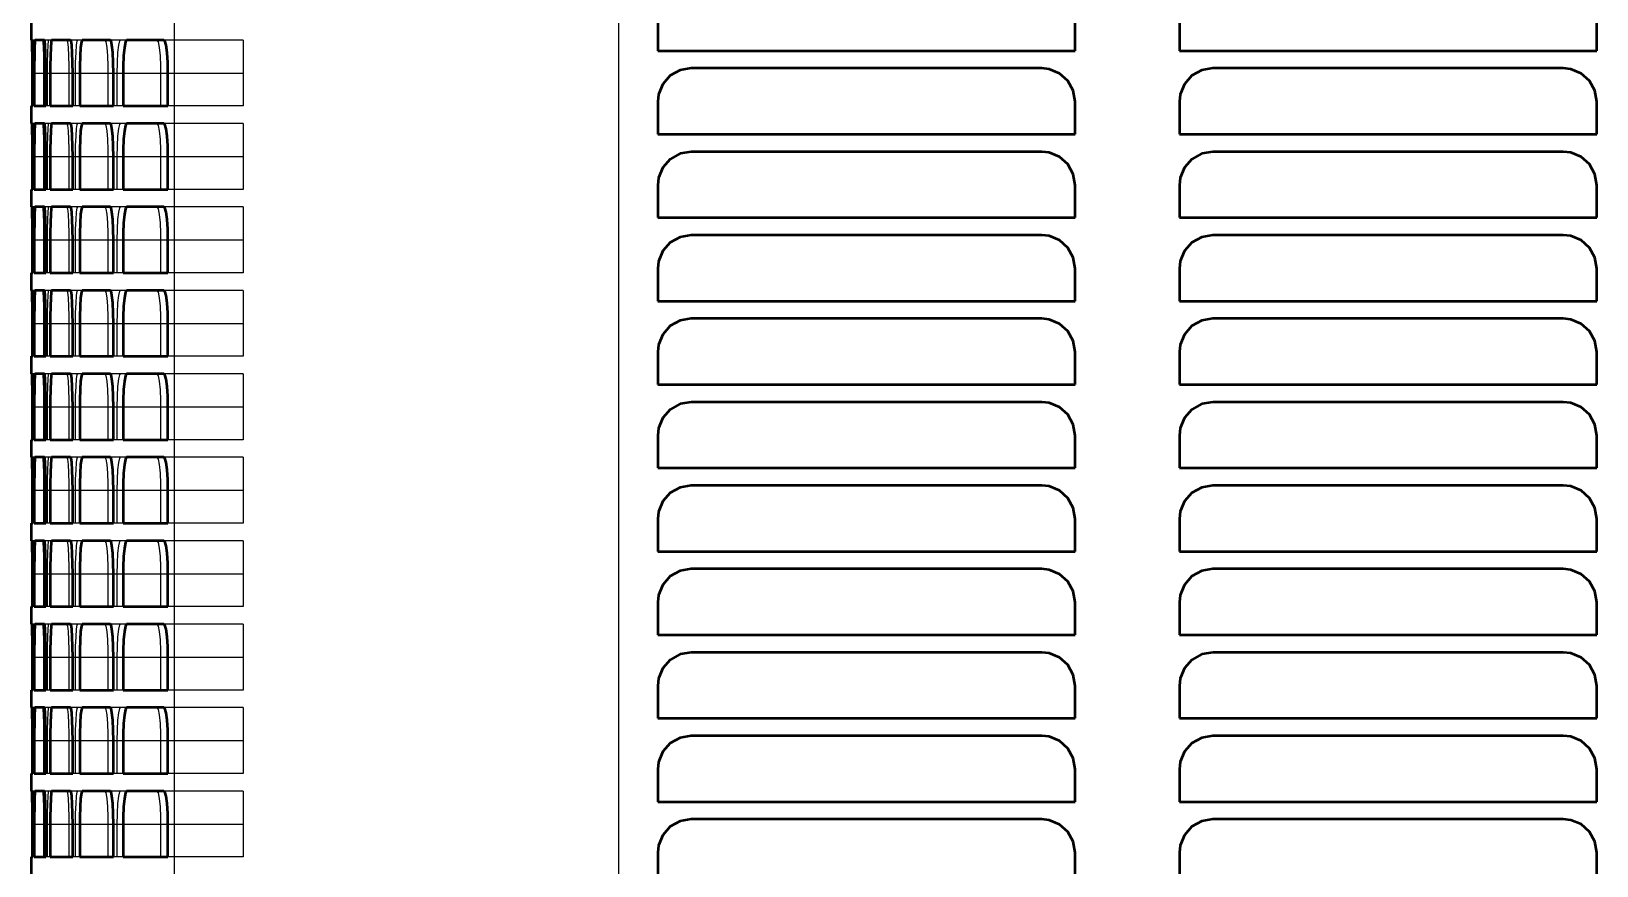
# Model space of a CAD drawing. Header units: inches. Extents: x 0 to 35.8, y 0 to 41.5.
# Drawn here: x 0.23 to 9.61, y 5.3 to 10.3 of the extents above; entities that cross this region are included whole.
import ezdxf

# ---------------------------------------------------------------- set-up
doc = ezdxf.new("R2010")
doc.units = ezdxf.units.IN
doc.header["$MEASUREMENT"] = 0
doc.linetypes.add('Dashed', pattern=[2, 1, -1])
for name, color, linetype, lineweight in [('AM_0', 7, 'Continuous', 50), ('AM_4', 3, 'Continuous', 25), ('AM_9', 6, 'Dashed', 25)]:
    doc.layers.add(name, color=color, linetype=linetype, lineweight=lineweight)

msp = doc.modelspace()

# ---------------------------------------------------------------- linework, layer by layer
at = {"layer": 'AM_0'}
for p, q in [((0.23, 10.355), (0.23, 10.25)), ((3.984, 10.381), (3.984, 10.186)), ((6.484, 10.186), (6.484, 10.381)), ((7.109, 10.381), (7.109, 10.186)), ((9.609, 10.186), (9.609, 10.381)), ((0.2364, 10.25), (0.23, 10.25)), ((0.3099, 10.25), (0.2515, 10.25)), ((0.4655, 10.25), (0.3519, 10.25)), ((0.7037, 10.25), (0.5345, 10.25)), ((1.0249, 10.25), (0.7999, 10.25)), ((3.984, 10.186), (6.484, 10.186)), ((7.109, 10.186), (9.609, 10.186)), ((0.2348, 10.05), (0.2348, 9.855)), ((0.2387, 9.855), (0.2387, 10.05)), ((0.2478, 10.05), (0.2478, 9.855)), ((0.3174, 9.855), (0.3174, 10.05)), ((0.343, 10.05), (0.343, 9.855)), ((0.4783, 9.855), (0.4783, 10.05)), ((0.5204, 10.05), (0.5204, 9.855)), ((0.7218, 9.855), (0.7218, 10.05)), ((0.7804, 10.05), (0.7804, 9.855)), ((1.0483, 9.855), (1.0483, 10.05)), ((6.284, 10.081), (4.184, 10.081)), ((9.409, 10.081), (7.309, 10.081)), ((0.23, 9.855), (0.2387, 9.855)), ((0.23, 9.855), (0.23, 9.75)), ((0.2478, 9.855), (0.3174, 9.855)), ((0.343, 9.855), (0.4783, 9.855)), ((0.5204, 9.855), (0.7218, 9.855)), ((0.7804, 9.855), (1.0483, 9.855)), ((3.984, 9.881), (3.984, 9.686)), ((6.484, 9.686), (6.484, 9.881)), ((7.109, 9.881), (7.109, 9.686)), ((9.609, 9.686), (9.609, 9.881)), ((0.2364, 9.75), (0.23, 9.75)), ((0.3099, 9.75), (0.2515, 9.75)), ((0.4655, 9.75), (0.3519, 9.75)), ((0.7037, 9.75), (0.5345, 9.75)), ((1.0249, 9.75), (0.7999, 9.75)), ((3.984, 9.686), (6.484, 9.686)), ((7.109, 9.686), (9.609, 9.686)), ((6.284, 9.581), (4.184, 9.581)), ((9.409, 9.581), (7.309, 9.581)), ((0.2348, 9.55), (0.2348, 9.355)), ((0.2387, 9.355), (0.2387, 9.55)), ((0.2478, 9.55), (0.2478, 9.355)), ((0.3174, 9.355), (0.3174, 9.55)), ((0.343, 9.55), (0.343, 9.355)), ((0.4783, 9.355), (0.4783, 9.55)), ((0.5204, 9.55), (0.5204, 9.355)), ((0.7218, 9.355), (0.7218, 9.55)), ((0.7804, 9.55), (0.7804, 9.355)), ((1.0483, 9.355), (1.0483, 9.55)), ((3.984, 9.381), (3.984, 9.186)), ((6.484, 9.186), (6.484, 9.381)), ((7.109, 9.381), (7.109, 9.186)), ((9.609, 9.186), (9.609, 9.381)), ((0.23, 9.355), (0.2387, 9.355)), ((0.23, 9.355), (0.23, 9.25)), ((0.2478, 9.355), (0.3174, 9.355)), ((0.343, 9.355), (0.4783, 9.355)), ((0.5204, 9.355), (0.7218, 9.355)), ((0.7804, 9.355), (1.0483, 9.355)), ((0.2364, 9.25), (0.23, 9.25)), ((0.3099, 9.25), (0.2515, 9.25)), ((0.4655, 9.25), (0.3519, 9.25)), ((0.7037, 9.25), (0.5345, 9.25)), ((1.0249, 9.25), (0.7999, 9.25)), ((3.984, 9.186), (6.484, 9.186)), ((7.109, 9.186), (9.609, 9.186)), ((0.2348, 9.05), (0.2348, 8.855)), ((0.2387, 8.855), (0.2387, 9.05)), ((0.2478, 9.05), (0.2478, 8.855)), ((0.3174, 8.855), (0.3174, 9.05)), ((0.343, 9.05), (0.343, 8.855)), ((0.4783, 8.855), (0.4783, 9.05)), ((0.5204, 9.05), (0.5204, 8.855)), ((0.7218, 8.855), (0.7218, 9.05)), ((0.7804, 9.05), (0.7804, 8.855)), ((1.0483, 8.855), (1.0483, 9.05)), ((6.284, 9.081), (4.184, 9.081)), ((9.409, 9.081), (7.309, 9.081)), ((0.23, 8.855), (0.2387, 8.855)), ((0.23, 8.855), (0.23, 8.75)), ((0.2478, 8.855), (0.3174, 8.855)), ((0.343, 8.855), (0.4783, 8.855)), ((0.5204, 8.855), (0.7218, 8.855)), ((0.7804, 8.855), (1.0483, 8.855)), ((3.984, 8.881), (3.984, 8.686)), ((6.484, 8.686), (6.484, 8.881)), ((7.109, 8.881), (7.109, 8.686)), ((9.609, 8.686), (9.609, 8.881)), ((0.2364, 8.75), (0.23, 8.75)), ((0.3099, 8.75), (0.2515, 8.75)), ((0.4655, 8.75), (0.3519, 8.75)), ((0.7037, 8.75), (0.5345, 8.75)), ((1.0249, 8.75), (0.7999, 8.75)), ((3.984, 8.686), (6.484, 8.686)), ((7.109, 8.686), (9.609, 8.686)), ((0.2348, 8.55), (0.2348, 8.355)), ((0.2387, 8.355), (0.2387, 8.55)), ((0.2478, 8.55), (0.2478, 8.355)), ((0.3174, 8.355), (0.3174, 8.55)), ((0.343, 8.55), (0.343, 8.355)), ((0.4783, 8.355), (0.4783, 8.55)), ((0.5204, 8.55), (0.5204, 8.355)), ((0.7218, 8.355), (0.7218, 8.55)), ((0.7804, 8.55), (0.7804, 8.355)), ((1.0483, 8.355), (1.0483, 8.55)), ((6.284, 8.581), (4.184, 8.581)), ((9.409, 8.581), (7.309, 8.581)), ((0.23, 8.355), (0.2387, 8.355)), ((0.23, 8.355), (0.23, 8.25)), ((0.2478, 8.355), (0.3174, 8.355)), ((0.343, 8.355), (0.4783, 8.355)), ((0.5204, 8.355), (0.7218, 8.355)), ((0.7804, 8.355), (1.0483, 8.355)), ((3.984, 8.381), (3.984, 8.186)), ((6.484, 8.186), (6.484, 8.381)), ((7.109, 8.381), (7.109, 8.186)), ((9.609, 8.186), (9.609, 8.381)), ((0.2364, 8.25), (0.23, 8.25)), ((0.3099, 8.25), (0.2515, 8.25)), ((0.4655, 8.25), (0.3519, 8.25)), ((0.7037, 8.25), (0.5345, 8.25)), ((1.0249, 8.25), (0.7999, 8.25)), ((3.984, 8.186), (6.484, 8.186)), ((7.109, 8.186), (9.609, 8.186)), ((6.284, 8.081), (4.184, 8.081)), ((9.409, 8.081), (7.309, 8.081)), ((0.2348, 8.05), (0.2348, 7.855)), ((0.2387, 7.855), (0.2387, 8.05)), ((0.2478, 8.05), (0.2478, 7.855)), ((0.3174, 7.855), (0.3174, 8.05)), ((0.343, 8.05), (0.343, 7.855)), ((0.4783, 7.855), (0.4783, 8.05)), ((0.5204, 8.05), (0.5204, 7.855)), ((0.7218, 7.855), (0.7218, 8.05)), ((0.7804, 8.05), (0.7804, 7.855)), ((1.0483, 7.855), (1.0483, 8.05)), ((3.984, 7.881), (3.984, 7.686)), ((6.484, 7.686), (6.484, 7.881)), ((7.109, 7.881), (7.109, 7.686)), ((9.609, 7.686), (9.609, 7.881)), ((0.23, 7.855), (0.2387, 7.855)), ((0.23, 7.855), (0.23, 7.75)), ((0.2478, 7.855), (0.3174, 7.855)), ((0.343, 7.855), (0.4783, 7.855)), ((0.5204, 7.855), (0.7218, 7.855)), ((0.7804, 7.855), (1.0483, 7.855)), ((0.2364, 7.75), (0.23, 7.75)), ((0.3099, 7.75), (0.2515, 7.75)), ((0.4655, 7.75), (0.3519, 7.75)), ((0.7037, 7.75), (0.5345, 7.75)), ((1.0249, 7.75), (0.7999, 7.75)), ((3.984, 7.686), (6.484, 7.686)), ((7.109, 7.686), (9.609, 7.686)), ((0.2348, 7.55), (0.2348, 7.355)), ((0.2387, 7.355), (0.2387, 7.55)), ((0.2478, 7.55), (0.2478, 7.355)), ((0.3174, 7.355), (0.3174, 7.55)), ((0.343, 7.55), (0.343, 7.355)), ((0.4783, 7.355), (0.4783, 7.55)), ((0.5204, 7.55), (0.5204, 7.355)), ((0.7218, 7.355), (0.7218, 7.55)), ((0.7804, 7.55), (0.7804, 7.355)), ((1.0483, 7.355), (1.0483, 7.55)), ((6.284, 7.581), (4.184, 7.581)), ((9.409, 7.581), (7.309, 7.581)), ((0.23, 7.355), (0.2387, 7.355)), ((0.23, 7.355), (0.23, 7.25)), ((0.2478, 7.355), (0.3174, 7.355)), ((0.343, 7.355), (0.4783, 7.355)), ((0.5204, 7.355), (0.7218, 7.355)), ((0.7804, 7.355), (1.0483, 7.355)), ((3.984, 7.381), (3.984, 7.186)), ((6.484, 7.186), (6.484, 7.381)), ((7.109, 7.381), (7.109, 7.186)), ((9.609, 7.186), (9.609, 7.381)), ((0.2364, 7.25), (0.23, 7.25)), ((0.3099, 7.25), (0.2515, 7.25)), ((0.4655, 7.25), (0.3519, 7.25)), ((0.7037, 7.25), (0.5345, 7.25)), ((1.0249, 7.25), (0.7999, 7.25)), ((3.984, 7.186), (6.484, 7.186)), ((7.109, 7.186), (9.609, 7.186)), ((0.2348, 7.05), (0.2348, 6.855)), ((0.2387, 6.855), (0.2387, 7.05)), ((0.2478, 7.05), (0.2478, 6.855)), ((0.3174, 6.855), (0.3174, 7.05)), ((0.343, 7.05), (0.343, 6.855)), ((0.4783, 6.855), (0.4783, 7.05)), ((0.5204, 7.05), (0.5204, 6.855)), ((0.7218, 6.855), (0.7218, 7.05)), ((0.7804, 7.05), (0.7804, 6.855)), ((1.0483, 6.855), (1.0483, 7.05)), ((6.284, 7.081), (4.184, 7.081)), ((9.409, 7.081), (7.309, 7.081)), ((0.23, 6.855), (0.2387, 6.855)), ((0.23, 6.855), (0.23, 6.75)), ((0.2478, 6.855), (0.3174, 6.855)), ((0.343, 6.855), (0.4783, 6.855)), ((0.5204, 6.855), (0.7218, 6.855)), ((0.7804, 6.855), (1.0483, 6.855)), ((3.984, 6.881), (3.984, 6.686)), ((6.484, 6.686), (6.484, 6.881)), ((7.109, 6.881), (7.109, 6.686)), ((9.609, 6.686), (9.609, 6.881)), ((0.2364, 6.75), (0.23, 6.75)), ((0.3099, 6.75), (0.2515, 6.75)), ((0.4655, 6.75), (0.3519, 6.75)), ((0.7037, 6.75), (0.5345, 6.75)), ((1.0249, 6.75), (0.7999, 6.75)), ((3.984, 6.686), (6.484, 6.686)), ((7.109, 6.686), (9.609, 6.686)), ((6.284, 6.581), (4.184, 6.581)), ((9.409, 6.581), (7.309, 6.581)), ((0.2348, 6.55), (0.2348, 6.355)), ((0.2387, 6.355), (0.2387, 6.55)), ((0.2478, 6.55), (0.2478, 6.355)), ((0.3174, 6.355), (0.3174, 6.55)), ((0.343, 6.55), (0.343, 6.355)), ((0.4783, 6.355), (0.4783, 6.55)), ((0.5204, 6.55), (0.5204, 6.355)), ((0.7218, 6.355), (0.7218, 6.55)), ((0.7804, 6.55), (0.7804, 6.355)), ((1.0483, 6.355), (1.0483, 6.55)), ((3.984, 6.381), (3.984, 6.186)), ((6.484, 6.186), (6.484, 6.381)), ((7.109, 6.381), (7.109, 6.186)), ((9.609, 6.186), (9.609, 6.381)), ((0.23, 6.355), (0.2387, 6.355)), ((0.23, 6.355), (0.23, 6.25)), ((0.2478, 6.355), (0.3174, 6.355)), ((0.343, 6.355), (0.4783, 6.355)), ((0.5204, 6.355), (0.7218, 6.355)), ((0.7804, 6.355), (1.0483, 6.355)), ((0.2364, 6.25), (0.23, 6.25)), ((0.3099, 6.25), (0.2515, 6.25)), ((0.4655, 6.25), (0.3519, 6.25)), ((0.7037, 6.25), (0.5345, 6.25)), ((1.0249, 6.25), (0.7999, 6.25)), ((3.984, 6.186), (6.484, 6.186)), ((7.109, 6.186), (9.609, 6.186)), ((0.2348, 6.05), (0.2348, 5.855)), ((0.2387, 5.855), (0.2387, 6.05)), ((0.2478, 6.05), (0.2478, 5.855)), ((0.3174, 5.855), (0.3174, 6.05)), ((0.343, 6.05), (0.343, 5.855)), ((0.4783, 5.855), (0.4783, 6.05)), ((0.5204, 6.05), (0.5204, 5.855)), ((0.7218, 5.855), (0.7218, 6.05)), ((0.7804, 6.05), (0.7804, 5.855)), ((1.0483, 5.855), (1.0483, 6.05)), ((6.284, 6.081), (4.184, 6.081)), ((9.409, 6.081), (7.309, 6.081)), ((0.23, 5.855), (0.2387, 5.855)), ((0.23, 5.855), (0.23, 5.75)), ((0.2478, 5.855), (0.3174, 5.855)), ((0.343, 5.855), (0.4783, 5.855)), ((0.5204, 5.855), (0.7218, 5.855)), ((0.7804, 5.855), (1.0483, 5.855)), ((3.984, 5.881), (3.984, 5.686)), ((6.484, 5.686), (6.484, 5.881)), ((7.109, 5.881), (7.109, 5.686)), ((9.609, 5.686), (9.609, 5.881)), ((0.2364, 5.75), (0.23, 5.75)), ((0.3099, 5.75), (0.2515, 5.75)), ((0.4655, 5.75), (0.3519, 5.75)), ((0.7037, 5.75), (0.5345, 5.75)), ((1.0249, 5.75), (0.7999, 5.75)), ((3.984, 5.686), (6.484, 5.686)), ((7.109, 5.686), (9.609, 5.686)), ((0.2348, 5.55), (0.2348, 5.355)), ((0.2387, 5.355), (0.2387, 5.55)), ((0.2478, 5.55), (0.2478, 5.355)), ((0.3174, 5.355), (0.3174, 5.55)), ((0.343, 5.55), (0.343, 5.355)), ((0.4783, 5.355), (0.4783, 5.55)), ((0.5204, 5.55), (0.5204, 5.355)), ((0.7218, 5.355), (0.7218, 5.55)), ((0.7804, 5.55), (0.7804, 5.355)), ((1.0483, 5.355), (1.0483, 5.55)), ((6.284, 5.581), (4.184, 5.581)), ((9.409, 5.581), (7.309, 5.581)), ((0.23, 5.355), (0.2387, 5.355)), ((0.23, 5.355), (0.23, 5.25)), ((0.2478, 5.355), (0.3174, 5.355)), ((0.343, 5.355), (0.4783, 5.355)), ((0.5204, 5.355), (0.7218, 5.355)), ((0.7804, 5.355), (1.0483, 5.355)), ((3.984, 5.381), (3.984, 5.186)), ((6.484, 5.186), (6.484, 5.381)), ((7.109, 5.381), (7.109, 5.186)), ((9.609, 5.186), (9.609, 5.381))]:
    msp.add_line(p, q, dxfattribs=at)
for points in [[(0.2331, 10.25), (0.2336, 10.2387), (0.2341, 10.2062), (0.2345, 10.156), (0.2347, 10.0939), (0.2348, 10.05)], [(0.2387, 10.05), (0.2385, 10.1162), (0.2381, 10.1749), (0.2376, 10.2196), (0.2369, 10.2451), (0.2364, 10.25)], [(0.2515, 10.25), (0.2502, 10.2387), (0.2492, 10.2062), (0.2484, 10.156), (0.2479, 10.0939), (0.2478, 10.05)], [(0.3174, 10.05), (0.3169, 10.1162), (0.3157, 10.1749), (0.3138, 10.2195), (0.3115, 10.2451), (0.3099, 10.25)], [(0.3519, 10.25), (0.3489, 10.2387), (0.3463, 10.2061), (0.3443, 10.1559), (0.3432, 10.0937), (0.343, 10.05)], [(0.4783, 10.05), (0.4776, 10.1161), (0.4755, 10.1747), (0.4723, 10.2194), (0.4683, 10.245), (0.4655, 10.25)], [(0.5345, 10.25), (0.5298, 10.2387), (0.5256, 10.206), (0.5225, 10.1556), (0.5207, 10.0934), (0.5204, 10.05)], [(0.7218, 10.05), (0.7207, 10.116), (0.7178, 10.1746), (0.7133, 10.2192), (0.7077, 10.2449), (0.7037, 10.25)], [(0.7999, 10.25), (0.7934, 10.2386), (0.7876, 10.2058), (0.7833, 10.1553), (0.7809, 10.093), (0.7804, 10.05)], [(1.0483, 10.05), (1.047, 10.1159), (1.0432, 10.1743), (1.0374, 10.2189), (1.0301, 10.2448), (1.0249, 10.25)], [(4.184, 10.081), (4.1175, 10.0696), (4.0584, 10.0367), (4.0138, 9.986), (3.9886, 9.9236), (3.984, 9.881)], [(6.484, 9.881), (6.4728, 9.947), (6.4405, 10.0055), (6.3907, 10.0501), (6.3288, 10.0759), (6.284, 10.081)], [(7.309, 10.081), (7.2426, 10.0697), (7.1837, 10.0369), (7.139, 9.9864), (7.1137, 9.9241), (7.109, 9.881)], [(9.609, 9.881), (9.5978, 9.9471), (9.5654, 10.0057), (9.5154, 10.0504), (9.4534, 10.076), (9.409, 10.081)], [(0.2331, 9.75), (0.2336, 9.7387), (0.2341, 9.7062), (0.2345, 9.656), (0.2347, 9.5939), (0.2348, 9.55)], [(0.2387, 9.55), (0.2385, 9.6162), (0.2381, 9.6749), (0.2376, 9.7196), (0.2369, 9.7451), (0.2364, 9.75)], [(0.2515, 9.75), (0.2502, 9.7387), (0.2492, 9.7062), (0.2484, 9.656), (0.2479, 9.5939), (0.2478, 9.55)], [(0.3174, 9.55), (0.3169, 9.6162), (0.3157, 9.6749), (0.3138, 9.7195), (0.3115, 9.7451), (0.3099, 9.75)], [(0.3519, 9.75), (0.3489, 9.7387), (0.3463, 9.7061), (0.3443, 9.6559), (0.3432, 9.5937), (0.343, 9.55)], [(0.4783, 9.55), (0.4776, 9.6161), (0.4755, 9.6747), (0.4723, 9.7194), (0.4683, 9.745), (0.4655, 9.75)], [(0.5345, 9.75), (0.5298, 9.7387), (0.5256, 9.706), (0.5225, 9.6556), (0.5207, 9.5934), (0.5204, 9.55)], [(0.7218, 9.55), (0.7207, 9.616), (0.7178, 9.6746), (0.7133, 9.7192), (0.7077, 9.7449), (0.7037, 9.75)], [(0.7999, 9.75), (0.7934, 9.7386), (0.7876, 9.7058), (0.7833, 9.6553), (0.7809, 9.593), (0.7804, 9.55)], [(1.0483, 9.55), (1.047, 9.6159), (1.0432, 9.6743), (1.0374, 9.7189), (1.0301, 9.7448), (1.0249, 9.75)], [(4.184, 9.581), (4.1175, 9.5696), (4.0584, 9.5367), (4.0138, 9.486), (3.9886, 9.4236), (3.984, 9.381)], [(6.484, 9.381), (6.4728, 9.447), (6.4405, 9.5055), (6.3907, 9.5501), (6.3288, 9.5759), (6.284, 9.581)], [(7.309, 9.581), (7.2426, 9.5697), (7.1837, 9.5369), (7.139, 9.4864), (7.1137, 9.4241), (7.109, 9.381)], [(9.609, 9.381), (9.5978, 9.4471), (9.5654, 9.5057), (9.5154, 9.5504), (9.4534, 9.576), (9.409, 9.581)], [(0.2331, 9.25), (0.2336, 9.2387), (0.2341, 9.2062), (0.2345, 9.156), (0.2347, 9.0939), (0.2348, 9.05)], [(0.2387, 9.05), (0.2385, 9.1162), (0.2381, 9.1749), (0.2376, 9.2196), (0.2369, 9.2451), (0.2364, 9.25)], [(0.2515, 9.25), (0.2502, 9.2387), (0.2492, 9.2062), (0.2484, 9.156), (0.2479, 9.0939), (0.2478, 9.05)], [(0.3174, 9.05), (0.3169, 9.1162), (0.3157, 9.1749), (0.3138, 9.2195), (0.3115, 9.2451), (0.3099, 9.25)], [(0.3519, 9.25), (0.3489, 9.2387), (0.3463, 9.2061), (0.3443, 9.1559), (0.3432, 9.0937), (0.343, 9.05)], [(0.4783, 9.05), (0.4776, 9.1161), (0.4755, 9.1747), (0.4723, 9.2194), (0.4683, 9.245), (0.4655, 9.25)], [(0.5345, 9.25), (0.5298, 9.2387), (0.5256, 9.206), (0.5225, 9.1556), (0.5207, 9.0934), (0.5204, 9.05)], [(0.7218, 9.05), (0.7207, 9.116), (0.7178, 9.1746), (0.7133, 9.2192), (0.7077, 9.2449), (0.7037, 9.25)], [(0.7999, 9.25), (0.7934, 9.2386), (0.7876, 9.2058), (0.7833, 9.1553), (0.7809, 9.093), (0.7804, 9.05)], [(1.0483, 9.05), (1.047, 9.1159), (1.0432, 9.1743), (1.0374, 9.2189), (1.0301, 9.2448), (1.0249, 9.25)], [(4.184, 9.081), (4.1175, 9.0696), (4.0584, 9.0367), (4.0138, 8.986), (3.9886, 8.9236), (3.984, 8.881)], [(6.484, 8.881), (6.4728, 8.947), (6.4405, 9.0055), (6.3907, 9.0501), (6.3288, 9.0759), (6.284, 9.081)], [(7.309, 9.081), (7.2426, 9.0697), (7.1837, 9.0369), (7.139, 8.9864), (7.1137, 8.9241), (7.109, 8.881)], [(9.609, 8.881), (9.5978, 8.9471), (9.5654, 9.0057), (9.5154, 9.0504), (9.4534, 9.076), (9.409, 9.081)], [(0.2331, 8.75), (0.2336, 8.7387), (0.2341, 8.7062), (0.2345, 8.656), (0.2347, 8.5939), (0.2348, 8.55)], [(0.2387, 8.55), (0.2385, 8.6162), (0.2381, 8.6749), (0.2376, 8.7196), (0.2369, 8.7451), (0.2364, 8.75)], [(0.2515, 8.75), (0.2502, 8.7387), (0.2492, 8.7062), (0.2484, 8.656), (0.2479, 8.5939), (0.2478, 8.55)], [(0.3174, 8.55), (0.3169, 8.6162), (0.3157, 8.6749), (0.3138, 8.7195), (0.3115, 8.7451), (0.3099, 8.75)], [(0.3519, 8.75), (0.3489, 8.7387), (0.3463, 8.7061), (0.3443, 8.6559), (0.3432, 8.5937), (0.343, 8.55)], [(0.4783, 8.55), (0.4776, 8.6161), (0.4755, 8.6747), (0.4723, 8.7194), (0.4683, 8.745), (0.4655, 8.75)], [(0.5345, 8.75), (0.5298, 8.7387), (0.5256, 8.706), (0.5225, 8.6556), (0.5207, 8.5934), (0.5204, 8.55)], [(0.7218, 8.55), (0.7207, 8.616), (0.7178, 8.6746), (0.7133, 8.7192), (0.7077, 8.7449), (0.7037, 8.75)], [(0.7999, 8.75), (0.7934, 8.7386), (0.7876, 8.7058), (0.7833, 8.6553), (0.7809, 8.593), (0.7804, 8.55)], [(1.0483, 8.55), (1.047, 8.6159), (1.0432, 8.6743), (1.0374, 8.7189), (1.0301, 8.7448), (1.0249, 8.75)], [(4.184, 8.581), (4.1175, 8.5696), (4.0584, 8.5367), (4.0138, 8.486), (3.9886, 8.4236), (3.984, 8.381)], [(6.484, 8.381), (6.4728, 8.447), (6.4405, 8.5055), (6.3907, 8.5501), (6.3288, 8.5759), (6.284, 8.581)], [(7.309, 8.581), (7.2426, 8.5697), (7.1837, 8.5369), (7.139, 8.4864), (7.1137, 8.4241), (7.109, 8.381)], [(9.609, 8.381), (9.5978, 8.4471), (9.5654, 8.5057), (9.5154, 8.5504), (9.4534, 8.576), (9.409, 8.581)], [(0.2331, 8.25), (0.2336, 8.2387), (0.2341, 8.2062), (0.2345, 8.156), (0.2347, 8.0939), (0.2348, 8.05)], [(0.2387, 8.05), (0.2385, 8.1162), (0.2381, 8.1749), (0.2376, 8.2196), (0.2369, 8.2451), (0.2364, 8.25)], [(0.2515, 8.25), (0.2502, 8.2387), (0.2492, 8.2062), (0.2484, 8.156), (0.2479, 8.0939), (0.2478, 8.05)], [(0.3174, 8.05), (0.3169, 8.1162), (0.3157, 8.1749), (0.3138, 8.2195), (0.3115, 8.2451), (0.3099, 8.25)], [(0.3519, 8.25), (0.3489, 8.2387), (0.3463, 8.2061), (0.3443, 8.1559), (0.3432, 8.0937), (0.343, 8.05)], [(0.4783, 8.05), (0.4776, 8.1161), (0.4755, 8.1747), (0.4723, 8.2194), (0.4683, 8.245), (0.4655, 8.25)], [(0.5345, 8.25), (0.5298, 8.2387), (0.5256, 8.206), (0.5225, 8.1556), (0.5207, 8.0934), (0.5204, 8.05)], [(0.7218, 8.05), (0.7207, 8.116), (0.7178, 8.1746), (0.7133, 8.2192), (0.7077, 8.2449), (0.7037, 8.25)], [(0.7999, 8.25), (0.7934, 8.2386), (0.7876, 8.2058), (0.7833, 8.1553), (0.7809, 8.093), (0.7804, 8.05)], [(1.0483, 8.05), (1.047, 8.1159), (1.0432, 8.1743), (1.0374, 8.2189), (1.0301, 8.2448), (1.0249, 8.25)], [(4.184, 8.081), (4.1175, 8.0696), (4.0584, 8.0367), (4.0138, 7.986), (3.9886, 7.9236), (3.984, 7.881)], [(6.484, 7.881), (6.4728, 7.947), (6.4405, 8.0055), (6.3907, 8.0501), (6.3288, 8.0759), (6.284, 8.081)], [(7.309, 8.081), (7.2426, 8.0697), (7.1837, 8.0369), (7.139, 7.9864), (7.1137, 7.9241), (7.109, 7.881)], [(9.609, 7.881), (9.5978, 7.9471), (9.5654, 8.0057), (9.5154, 8.0504), (9.4534, 8.076), (9.409, 8.081)], [(0.2331, 7.75), (0.2336, 7.7387), (0.2341, 7.7062), (0.2345, 7.656), (0.2347, 7.5939), (0.2348, 7.55)], [(0.2387, 7.55), (0.2385, 7.6162), (0.2381, 7.6749), (0.2376, 7.7196), (0.2369, 7.7451), (0.2364, 7.75)], [(0.2515, 7.75), (0.2502, 7.7387), (0.2492, 7.7062), (0.2484, 7.656), (0.2479, 7.5939), (0.2478, 7.55)], [(0.3174, 7.55), (0.3169, 7.6162), (0.3157, 7.6749), (0.3138, 7.7195), (0.3115, 7.7451), (0.3099, 7.75)], [(0.3519, 7.75), (0.3489, 7.7387), (0.3463, 7.7061), (0.3443, 7.6559), (0.3432, 7.5937), (0.343, 7.55)], [(0.4783, 7.55), (0.4776, 7.6161), (0.4755, 7.6747), (0.4723, 7.7194), (0.4683, 7.745), (0.4655, 7.75)], [(0.5345, 7.75), (0.5298, 7.7387), (0.5256, 7.706), (0.5225, 7.6556), (0.5207, 7.5934), (0.5204, 7.55)], [(0.7218, 7.55), (0.7207, 7.616), (0.7178, 7.6746), (0.7133, 7.7192), (0.7077, 7.7449), (0.7037, 7.75)], [(0.7999, 7.75), (0.7934, 7.7386), (0.7876, 7.7058), (0.7833, 7.6553), (0.7809, 7.593), (0.7804, 7.55)], [(1.0483, 7.55), (1.047, 7.6159), (1.0432, 7.6743), (1.0374, 7.7189), (1.0301, 7.7448), (1.0249, 7.75)], [(4.184, 7.581), (4.1175, 7.5696), (4.0584, 7.5367), (4.0138, 7.486), (3.9886, 7.4236), (3.984, 7.381)], [(6.484, 7.381), (6.4728, 7.447), (6.4405, 7.5055), (6.3907, 7.5501), (6.3288, 7.5759), (6.284, 7.581)], [(7.309, 7.581), (7.2426, 7.5697), (7.1837, 7.5369), (7.139, 7.4864), (7.1137, 7.4241), (7.109, 7.381)], [(9.609, 7.381), (9.5978, 7.4471), (9.5654, 7.5057), (9.5154, 7.5504), (9.4534, 7.576), (9.409, 7.581)], [(0.2331, 7.25), (0.2336, 7.2387), (0.2341, 7.2062), (0.2345, 7.156), (0.2347, 7.0939), (0.2348, 7.05)], [(0.2387, 7.05), (0.2385, 7.1162), (0.2381, 7.1749), (0.2376, 7.2196), (0.2369, 7.2451), (0.2364, 7.25)], [(0.2515, 7.25), (0.2502, 7.2387), (0.2492, 7.2062), (0.2484, 7.156), (0.2479, 7.0939), (0.2478, 7.05)], [(0.3174, 7.05), (0.3169, 7.1162), (0.3157, 7.1749), (0.3138, 7.2195), (0.3115, 7.2451), (0.3099, 7.25)], [(0.3519, 7.25), (0.3489, 7.2387), (0.3463, 7.2061), (0.3443, 7.1559), (0.3432, 7.0937), (0.343, 7.05)], [(0.4783, 7.05), (0.4776, 7.1161), (0.4755, 7.1747), (0.4723, 7.2194), (0.4683, 7.245), (0.4655, 7.25)], [(0.5345, 7.25), (0.5298, 7.2387), (0.5256, 7.206), (0.5225, 7.1556), (0.5207, 7.0934), (0.5204, 7.05)], [(0.7218, 7.05), (0.7207, 7.116), (0.7178, 7.1746), (0.7133, 7.2192), (0.7077, 7.2449), (0.7037, 7.25)], [(0.7999, 7.25), (0.7934, 7.2386), (0.7876, 7.2058), (0.7833, 7.1553), (0.7809, 7.093), (0.7804, 7.05)], [(1.0483, 7.05), (1.047, 7.1159), (1.0432, 7.1743), (1.0374, 7.2189), (1.0301, 7.2448), (1.0249, 7.25)], [(4.184, 7.081), (4.1175, 7.0696), (4.0584, 7.0367), (4.0138, 6.986), (3.9886, 6.9236), (3.984, 6.881)], [(6.484, 6.881), (6.4728, 6.947), (6.4405, 7.0055), (6.3907, 7.0501), (6.3288, 7.0759), (6.284, 7.081)], [(7.309, 7.081), (7.2426, 7.0697), (7.1837, 7.0369), (7.139, 6.9864), (7.1137, 6.9241), (7.109, 6.881)], [(9.609, 6.881), (9.5978, 6.9471), (9.5654, 7.0057), (9.5154, 7.0504), (9.4534, 7.076), (9.409, 7.081)], [(0.2331, 6.75), (0.2336, 6.7387), (0.2341, 6.7062), (0.2345, 6.656), (0.2347, 6.5939), (0.2348, 6.55)], [(0.2387, 6.55), (0.2385, 6.6162), (0.2381, 6.6749), (0.2376, 6.7196), (0.2369, 6.7451), (0.2364, 6.75)], [(0.2515, 6.75), (0.2502, 6.7387), (0.2492, 6.7062), (0.2484, 6.656), (0.2479, 6.5939), (0.2478, 6.55)], [(0.3174, 6.55), (0.3169, 6.6162), (0.3157, 6.6749), (0.3138, 6.7195), (0.3115, 6.7451), (0.3099, 6.75)], [(0.3519, 6.75), (0.3489, 6.7387), (0.3463, 6.7061), (0.3443, 6.6559), (0.3432, 6.5937), (0.343, 6.55)], [(0.4783, 6.55), (0.4776, 6.6161), (0.4755, 6.6747), (0.4723, 6.7194), (0.4683, 6.745), (0.4655, 6.75)], [(0.5345, 6.75), (0.5298, 6.7387), (0.5256, 6.706), (0.5225, 6.6556), (0.5207, 6.5934), (0.5204, 6.55)], [(0.7218, 6.55), (0.7207, 6.616), (0.7178, 6.6746), (0.7133, 6.7192), (0.7077, 6.7449), (0.7037, 6.75)], [(0.7999, 6.75), (0.7934, 6.7386), (0.7876, 6.7058), (0.7833, 6.6553), (0.7809, 6.593), (0.7804, 6.55)], [(1.0483, 6.55), (1.047, 6.6159), (1.0432, 6.6743), (1.0374, 6.7189), (1.0301, 6.7448), (1.0249, 6.75)], [(4.184, 6.581), (4.1175, 6.5696), (4.0584, 6.5367), (4.0138, 6.486), (3.9886, 6.4236), (3.984, 6.381)], [(6.484, 6.381), (6.4728, 6.447), (6.4405, 6.5055), (6.3907, 6.5501), (6.3288, 6.5759), (6.284, 6.581)], [(7.309, 6.581), (7.2426, 6.5697), (7.1837, 6.5369), (7.139, 6.4864), (7.1137, 6.4241), (7.109, 6.381)], [(9.609, 6.381), (9.5978, 6.4471), (9.5654, 6.5057), (9.5154, 6.5504), (9.4534, 6.576), (9.409, 6.581)], [(0.2331, 6.25), (0.2336, 6.2387), (0.2341, 6.2062), (0.2345, 6.156), (0.2347, 6.0939), (0.2348, 6.05)], [(0.2387, 6.05), (0.2385, 6.1162), (0.2381, 6.1749), (0.2376, 6.2196), (0.2369, 6.2451), (0.2364, 6.25)], [(0.2515, 6.25), (0.2502, 6.2387), (0.2492, 6.2062), (0.2484, 6.156), (0.2479, 6.0939), (0.2478, 6.05)], [(0.3174, 6.05), (0.3169, 6.1162), (0.3157, 6.1749), (0.3138, 6.2195), (0.3115, 6.2451), (0.3099, 6.25)], [(0.3519, 6.25), (0.3489, 6.2387), (0.3463, 6.2061), (0.3443, 6.1559), (0.3432, 6.0937), (0.343, 6.05)], [(0.4783, 6.05), (0.4776, 6.1161), (0.4755, 6.1747), (0.4723, 6.2194), (0.4683, 6.245), (0.4655, 6.25)], [(0.5345, 6.25), (0.5298, 6.2387), (0.5256, 6.206), (0.5225, 6.1556), (0.5207, 6.0934), (0.5204, 6.05)], [(0.7218, 6.05), (0.7207, 6.116), (0.7178, 6.1746), (0.7133, 6.2192), (0.7077, 6.2449), (0.7037, 6.25)], [(0.7999, 6.25), (0.7934, 6.2386), (0.7876, 6.2058), (0.7833, 6.1553), (0.7809, 6.093), (0.7804, 6.05)], [(1.0483, 6.05), (1.047, 6.1159), (1.0432, 6.1743), (1.0374, 6.2189), (1.0301, 6.2448), (1.0249, 6.25)], [(4.184, 6.081), (4.1175, 6.0696), (4.0584, 6.0367), (4.0138, 5.986), (3.9886, 5.9236), (3.984, 5.881)], [(6.484, 5.881), (6.4728, 5.947), (6.4405, 6.0055), (6.3907, 6.0501), (6.3288, 6.0759), (6.284, 6.081)], [(7.309, 6.081), (7.2426, 6.0697), (7.1837, 6.0369), (7.139, 5.9864), (7.1137, 5.9241), (7.109, 5.881)], [(9.609, 5.881), (9.5978, 5.9471), (9.5654, 6.0057), (9.5154, 6.0504), (9.4534, 6.076), (9.409, 6.081)], [(0.2331, 5.75), (0.2336, 5.7387), (0.2341, 5.7062), (0.2345, 5.656), (0.2347, 5.5939), (0.2348, 5.55)], [(0.2387, 5.55), (0.2385, 5.6162), (0.2381, 5.6749), (0.2376, 5.7196), (0.2369, 5.7451), (0.2364, 5.75)], [(0.2515, 5.75), (0.2502, 5.7387), (0.2492, 5.7062), (0.2484, 5.656), (0.2479, 5.5939), (0.2478, 5.55)], [(0.3174, 5.55), (0.3169, 5.6162), (0.3157, 5.6749), (0.3138, 5.7195), (0.3115, 5.7451), (0.3099, 5.75)], [(0.3519, 5.75), (0.3489, 5.7387), (0.3463, 5.7061), (0.3443, 5.6559), (0.3432, 5.5937), (0.343, 5.55)], [(0.4783, 5.55), (0.4776, 5.6161), (0.4755, 5.6747), (0.4723, 5.7194), (0.4683, 5.745), (0.4655, 5.75)], [(0.5345, 5.75), (0.5298, 5.7387), (0.5256, 5.706), (0.5225, 5.6556), (0.5207, 5.5934), (0.5204, 5.55)], [(0.7218, 5.55), (0.7207, 5.616), (0.7178, 5.6746), (0.7133, 5.7192), (0.7077, 5.7449), (0.7037, 5.75)], [(0.7999, 5.75), (0.7934, 5.7386), (0.7876, 5.7058), (0.7833, 5.6553), (0.7809, 5.593), (0.7804, 5.55)], [(1.0483, 5.55), (1.047, 5.6159), (1.0432, 5.6743), (1.0374, 5.7189), (1.0301, 5.7448), (1.0249, 5.75)], [(4.184, 5.581), (4.1175, 5.5696), (4.0584, 5.5367), (4.0138, 5.486), (3.9886, 5.4236), (3.984, 5.381)], [(6.484, 5.381), (6.4728, 5.447), (6.4405, 5.5055), (6.3907, 5.5501), (6.3288, 5.5759), (6.284, 5.581)], [(7.309, 5.581), (7.2426, 5.5697), (7.1837, 5.5369), (7.139, 5.4864), (7.1137, 5.4241), (7.109, 5.381)], [(9.609, 5.381), (9.5978, 5.4471), (9.5654, 5.5057), (9.5154, 5.5504), (9.4534, 5.576), (9.409, 5.581)]]:
    msp.add_lwpolyline(points, dxfattribs=at)
at = {"layer": 'AM_4'}
for p, q in [((1.0858, 41.5), (1.0858, 1.625)), ((3.7489, 41.5), (3.7489, 1.625)), ((0.2387, 10.05), (0.2348, 10.05)), ((0.3174, 10.05), (0.2478, 10.05)), ((0.4783, 10.05), (0.343, 10.05)), ((0.7218, 10.05), (0.5204, 10.05)), ((1.0483, 10.05), (0.7804, 10.05)), ((0.2387, 9.55), (0.2348, 9.55)), ((0.3174, 9.55), (0.2478, 9.55)), ((0.4783, 9.55), (0.343, 9.55)), ((0.7218, 9.55), (0.5204, 9.55)), ((1.0483, 9.55), (0.7804, 9.55)), ((0.2387, 9.05), (0.2348, 9.05)), ((0.3174, 9.05), (0.2478, 9.05)), ((0.4783, 9.05), (0.343, 9.05)), ((0.7218, 9.05), (0.5204, 9.05)), ((1.0483, 9.05), (0.7804, 9.05)), ((0.2387, 8.55), (0.2348, 8.55)), ((0.3174, 8.55), (0.2478, 8.55)), ((0.4783, 8.55), (0.343, 8.55)), ((0.7218, 8.55), (0.5204, 8.55)), ((1.0483, 8.55), (0.7804, 8.55)), ((0.2387, 8.05), (0.2348, 8.05)), ((0.3174, 8.05), (0.2478, 8.05)), ((0.4783, 8.05), (0.343, 8.05)), ((0.7218, 8.05), (0.5204, 8.05)), ((1.0483, 8.05), (0.7804, 8.05)), ((0.2387, 7.55), (0.2348, 7.55)), ((0.3174, 7.55), (0.2478, 7.55)), ((0.4783, 7.55), (0.343, 7.55)), ((0.7218, 7.55), (0.5204, 7.55)), ((1.0483, 7.55), (0.7804, 7.55)), ((0.2387, 7.05), (0.2348, 7.05)), ((0.3174, 7.05), (0.2478, 7.05)), ((0.4783, 7.05), (0.343, 7.05)), ((0.7218, 7.05), (0.5204, 7.05)), ((1.0483, 7.05), (0.7804, 7.05)), ((0.2387, 6.55), (0.2348, 6.55)), ((0.3174, 6.55), (0.2478, 6.55)), ((0.4783, 6.55), (0.343, 6.55)), ((0.7218, 6.55), (0.5204, 6.55)), ((1.0483, 6.55), (0.7804, 6.55)), ((0.2387, 6.05), (0.2348, 6.05)), ((0.3174, 6.05), (0.2478, 6.05)), ((0.4783, 6.05), (0.343, 6.05)), ((0.7218, 6.05), (0.5204, 6.05)), ((1.0483, 6.05), (0.7804, 6.05)), ((0.2387, 5.55), (0.2348, 5.55)), ((0.3174, 5.55), (0.2478, 5.55)), ((0.4783, 5.55), (0.343, 5.55)), ((0.7218, 5.55), (0.5204, 5.55)), ((1.0483, 5.55), (0.7804, 5.55))]:
    msp.add_line(p, q, dxfattribs=at)
at = {"layer": 'AM_9'}
for p, q in [((0.2515, 10.25), (0.2364, 10.25)), ((0.3519, 10.25), (0.3099, 10.25)), ((0.5345, 10.25), (0.4655, 10.25)), ((0.7999, 10.25), (0.7037, 10.25)), ((1.5, 10.25), (1.0249, 10.25)), ((1.5, 10.25), (1.5, 9.855)), ((0.2478, 10.05), (0.2387, 10.05)), ((0.242, 9.855), (0.242, 10.05)), ((0.3037, 10.05), (0.3037, 9.855)), ((0.343, 10.05), (0.3174, 10.05)), ((0.3273, 9.855), (0.3273, 10.05)), ((0.4548, 10.05), (0.4548, 9.855)), ((0.5204, 10.05), (0.4783, 10.05)), ((0.4949, 9.855), (0.4949, 10.05)), ((0.6884, 10.05), (0.6884, 9.855)), ((0.7804, 10.05), (0.7218, 10.05)), ((0.7451, 9.855), (0.7451, 10.05)), ((1.005, 10.05), (1.005, 9.855)), ((1.5, 10.05), (1.0483, 10.05)), ((0.2478, 9.855), (0.2387, 9.855)), ((0.343, 9.855), (0.3174, 9.855)), ((0.5204, 9.855), (0.4783, 9.855)), ((0.7804, 9.855), (0.7218, 9.855)), ((1.5, 9.855), (1.0483, 9.855)), ((0.2515, 9.75), (0.2364, 9.75)), ((0.3519, 9.75), (0.3099, 9.75)), ((0.5345, 9.75), (0.4655, 9.75)), ((0.7999, 9.75), (0.7037, 9.75)), ((1.5, 9.75), (1.0249, 9.75)), ((1.5, 9.75), (1.5, 9.355)), ((0.2478, 9.55), (0.2387, 9.55)), ((0.242, 9.355), (0.242, 9.55)), ((0.3037, 9.55), (0.3037, 9.355)), ((0.343, 9.55), (0.3174, 9.55)), ((0.3273, 9.355), (0.3273, 9.55)), ((0.4548, 9.55), (0.4548, 9.355)), ((0.5204, 9.55), (0.4783, 9.55)), ((0.4949, 9.355), (0.4949, 9.55)), ((0.6884, 9.55), (0.6884, 9.355)), ((0.7804, 9.55), (0.7218, 9.55)), ((0.7451, 9.355), (0.7451, 9.55)), ((1.005, 9.55), (1.005, 9.355)), ((1.5, 9.55), (1.0483, 9.55)), ((0.2478, 9.355), (0.2387, 9.355)), ((0.343, 9.355), (0.3174, 9.355)), ((0.5204, 9.355), (0.4783, 9.355)), ((0.7804, 9.355), (0.7218, 9.355)), ((1.5, 9.355), (1.0483, 9.355)), ((0.2515, 9.25), (0.2364, 9.25)), ((0.3519, 9.25), (0.3099, 9.25)), ((0.5345, 9.25), (0.4655, 9.25)), ((0.7999, 9.25), (0.7037, 9.25)), ((1.5, 9.25), (1.0249, 9.25)), ((1.5, 9.25), (1.5, 8.855)), ((0.2478, 9.05), (0.2387, 9.05)), ((0.242, 8.855), (0.242, 9.05)), ((0.3037, 9.05), (0.3037, 8.855)), ((0.343, 9.05), (0.3174, 9.05)), ((0.3273, 8.855), (0.3273, 9.05)), ((0.4548, 9.05), (0.4548, 8.855)), ((0.5204, 9.05), (0.4783, 9.05)), ((0.4949, 8.855), (0.4949, 9.05)), ((0.6884, 9.05), (0.6884, 8.855)), ((0.7804, 9.05), (0.7218, 9.05)), ((0.7451, 8.855), (0.7451, 9.05)), ((1.005, 9.05), (1.005, 8.855)), ((1.5, 9.05), (1.0483, 9.05)), ((0.2478, 8.855), (0.2387, 8.855)), ((0.343, 8.855), (0.3174, 8.855)), ((0.5204, 8.855), (0.4783, 8.855)), ((0.7804, 8.855), (0.7218, 8.855)), ((1.5, 8.855), (1.0483, 8.855)), ((0.2515, 8.75), (0.2364, 8.75)), ((0.3519, 8.75), (0.3099, 8.75)), ((0.5345, 8.75), (0.4655, 8.75)), ((0.7999, 8.75), (0.7037, 8.75)), ((1.5, 8.75), (1.0249, 8.75)), ((1.5, 8.75), (1.5, 8.355)), ((0.2478, 8.55), (0.2387, 8.55)), ((0.242, 8.355), (0.242, 8.55)), ((0.3037, 8.55), (0.3037, 8.355)), ((0.343, 8.55), (0.3174, 8.55)), ((0.3273, 8.355), (0.3273, 8.55)), ((0.4548, 8.55), (0.4548, 8.355)), ((0.5204, 8.55), (0.4783, 8.55)), ((0.4949, 8.355), (0.4949, 8.55)), ((0.6884, 8.55), (0.6884, 8.355)), ((0.7804, 8.55), (0.7218, 8.55)), ((0.7451, 8.355), (0.7451, 8.55)), ((1.005, 8.55), (1.005, 8.355)), ((1.5, 8.55), (1.0483, 8.55)), ((0.2478, 8.355), (0.2387, 8.355)), ((0.343, 8.355), (0.3174, 8.355)), ((0.5204, 8.355), (0.4783, 8.355)), ((0.7804, 8.355), (0.7218, 8.355)), ((1.5, 8.355), (1.0483, 8.355)), ((0.2515, 8.25), (0.2364, 8.25)), ((0.3519, 8.25), (0.3099, 8.25)), ((0.5345, 8.25), (0.4655, 8.25)), ((0.7999, 8.25), (0.7037, 8.25)), ((1.5, 8.25), (1.0249, 8.25)), ((1.5, 8.25), (1.5, 7.855)), ((0.2478, 8.05), (0.2387, 8.05)), ((0.242, 7.855), (0.242, 8.05)), ((0.3037, 8.05), (0.3037, 7.855)), ((0.343, 8.05), (0.3174, 8.05)), ((0.3273, 7.855), (0.3273, 8.05)), ((0.4548, 8.05), (0.4548, 7.855)), ((0.5204, 8.05), (0.4783, 8.05)), ((0.4949, 7.855), (0.4949, 8.05)), ((0.6884, 8.05), (0.6884, 7.855)), ((0.7804, 8.05), (0.7218, 8.05)), ((0.7451, 7.855), (0.7451, 8.05)), ((1.005, 8.05), (1.005, 7.855)), ((1.5, 8.05), (1.0483, 8.05)), ((0.2478, 7.855), (0.2387, 7.855)), ((0.343, 7.855), (0.3174, 7.855)), ((0.5204, 7.855), (0.4783, 7.855)), ((0.7804, 7.855), (0.7218, 7.855)), ((1.5, 7.855), (1.0483, 7.855)), ((0.2515, 7.75), (0.2364, 7.75)), ((0.3519, 7.75), (0.3099, 7.75)), ((0.5345, 7.75), (0.4655, 7.75)), ((0.7999, 7.75), (0.7037, 7.75)), ((1.5, 7.75), (1.0249, 7.75)), ((1.5, 7.75), (1.5, 7.355)), ((0.2478, 7.55), (0.2387, 7.55)), ((0.242, 7.355), (0.242, 7.55)), ((0.3037, 7.55), (0.3037, 7.355)), ((0.343, 7.55), (0.3174, 7.55)), ((0.3273, 7.355), (0.3273, 7.55)), ((0.4548, 7.55), (0.4548, 7.355)), ((0.5204, 7.55), (0.4783, 7.55)), ((0.4949, 7.355), (0.4949, 7.55)), ((0.6884, 7.55), (0.6884, 7.355)), ((0.7804, 7.55), (0.7218, 7.55)), ((0.7451, 7.355), (0.7451, 7.55)), ((1.005, 7.55), (1.005, 7.355)), ((1.5, 7.55), (1.0483, 7.55)), ((0.2478, 7.355), (0.2387, 7.355)), ((0.343, 7.355), (0.3174, 7.355)), ((0.5204, 7.355), (0.4783, 7.355)), ((0.7804, 7.355), (0.7218, 7.355)), ((1.5, 7.355), (1.0483, 7.355)), ((0.2515, 7.25), (0.2364, 7.25)), ((0.3519, 7.25), (0.3099, 7.25)), ((0.5345, 7.25), (0.4655, 7.25)), ((0.7999, 7.25), (0.7037, 7.25)), ((1.5, 7.25), (1.0249, 7.25)), ((1.5, 7.25), (1.5, 6.855)), ((0.2478, 7.05), (0.2387, 7.05)), ((0.242, 6.855), (0.242, 7.05)), ((0.3037, 7.05), (0.3037, 6.855)), ((0.343, 7.05), (0.3174, 7.05)), ((0.3273, 6.855), (0.3273, 7.05)), ((0.4548, 7.05), (0.4548, 6.855)), ((0.5204, 7.05), (0.4783, 7.05)), ((0.4949, 6.855), (0.4949, 7.05)), ((0.6884, 7.05), (0.6884, 6.855)), ((0.7804, 7.05), (0.7218, 7.05)), ((0.7451, 6.855), (0.7451, 7.05)), ((1.005, 7.05), (1.005, 6.855)), ((1.5, 7.05), (1.0483, 7.05)), ((0.2478, 6.855), (0.2387, 6.855)), ((0.343, 6.855), (0.3174, 6.855)), ((0.5204, 6.855), (0.4783, 6.855)), ((0.7804, 6.855), (0.7218, 6.855)), ((1.5, 6.855), (1.0483, 6.855)), ((0.2515, 6.75), (0.2364, 6.75)), ((0.3519, 6.75), (0.3099, 6.75)), ((0.5345, 6.75), (0.4655, 6.75)), ((0.7999, 6.75), (0.7037, 6.75)), ((1.5, 6.75), (1.0249, 6.75)), ((1.5, 6.75), (1.5, 6.355)), ((0.2478, 6.55), (0.2387, 6.55)), ((0.242, 6.355), (0.242, 6.55)), ((0.3037, 6.55), (0.3037, 6.355)), ((0.343, 6.55), (0.3174, 6.55)), ((0.3273, 6.355), (0.3273, 6.55)), ((0.4548, 6.55), (0.4548, 6.355)), ((0.5204, 6.55), (0.4783, 6.55)), ((0.4949, 6.355), (0.4949, 6.55)), ((0.6884, 6.55), (0.6884, 6.355)), ((0.7804, 6.55), (0.7218, 6.55)), ((0.7451, 6.355), (0.7451, 6.55)), ((1.005, 6.55), (1.005, 6.355)), ((1.5, 6.55), (1.0483, 6.55)), ((0.2478, 6.355), (0.2387, 6.355)), ((0.343, 6.355), (0.3174, 6.355)), ((0.5204, 6.355), (0.4783, 6.355)), ((0.7804, 6.355), (0.7218, 6.355)), ((1.5, 6.355), (1.0483, 6.355)), ((0.2515, 6.25), (0.2364, 6.25)), ((0.3519, 6.25), (0.3099, 6.25)), ((0.5345, 6.25), (0.4655, 6.25)), ((0.7999, 6.25), (0.7037, 6.25)), ((1.5, 6.25), (1.0249, 6.25)), ((1.5, 6.25), (1.5, 5.855)), ((0.2478, 6.05), (0.2387, 6.05)), ((0.242, 5.855), (0.242, 6.05)), ((0.3037, 6.05), (0.3037, 5.855)), ((0.343, 6.05), (0.3174, 6.05)), ((0.3273, 5.855), (0.3273, 6.05)), ((0.4548, 6.05), (0.4548, 5.855)), ((0.5204, 6.05), (0.4783, 6.05)), ((0.4949, 5.855), (0.4949, 6.05)), ((0.6884, 6.05), (0.6884, 5.855)), ((0.7804, 6.05), (0.7218, 6.05)), ((0.7451, 5.855), (0.7451, 6.05)), ((1.005, 6.05), (1.005, 5.855)), ((1.5, 6.05), (1.0483, 6.05)), ((0.2478, 5.855), (0.2387, 5.855)), ((0.343, 5.855), (0.3174, 5.855)), ((0.5204, 5.855), (0.4783, 5.855)), ((0.7804, 5.855), (0.7218, 5.855)), ((1.5, 5.855), (1.0483, 5.855)), ((0.2515, 5.75), (0.2364, 5.75)), ((0.3519, 5.75), (0.3099, 5.75)), ((0.5345, 5.75), (0.4655, 5.75)), ((0.7999, 5.75), (0.7037, 5.75)), ((1.5, 5.75), (1.0249, 5.75)), ((1.5, 5.75), (1.5, 5.355)), ((0.2478, 5.55), (0.2387, 5.55)), ((0.242, 5.355), (0.242, 5.55)), ((0.3037, 5.55), (0.3037, 5.355)), ((0.343, 5.55), (0.3174, 5.55)), ((0.3273, 5.355), (0.3273, 5.55)), ((0.4548, 5.55), (0.4548, 5.355)), ((0.5204, 5.55), (0.4783, 5.55)), ((0.4949, 5.355), (0.4949, 5.55)), ((0.6884, 5.55), (0.6884, 5.355)), ((0.7804, 5.55), (0.7218, 5.55)), ((0.7451, 5.355), (0.7451, 5.55)), ((1.005, 5.55), (1.005, 5.355)), ((1.5, 5.55), (1.0483, 5.55)), ((0.2478, 5.355), (0.2387, 5.355)), ((0.343, 5.355), (0.3174, 5.355)), ((0.5204, 5.355), (0.4783, 5.355)), ((0.7804, 5.355), (0.7218, 5.355)), ((1.5, 5.355), (1.0483, 5.355))]:
    msp.add_line(p, q, dxfattribs=at)
for points in [[(0.242, 10.05), (0.2421, 10.1162), (0.2426, 10.1749), (0.2433, 10.2196), (0.2443, 10.2451), (0.245, 10.25)], [(0.2968, 10.25), (0.2991, 10.2387), (0.3011, 10.2061), (0.3026, 10.1559), (0.3035, 10.0938), (0.3037, 10.05)], [(0.3273, 10.05), (0.3278, 10.1162), (0.3291, 10.1749), (0.3312, 10.2195), (0.3338, 10.2451), (0.3356, 10.25)], [(0.4427, 10.25), (0.4467, 10.2387), (0.4502, 10.206), (0.453, 10.1557), (0.4545, 10.0936), (0.4548, 10.05)], [(0.4949, 10.05), (0.4957, 10.1161), (0.4979, 10.1747), (0.5012, 10.2194), (0.5054, 10.245), (0.5085, 10.25)], [(0.671, 10.25), (0.6768, 10.2387), (0.6819, 10.2059), (0.6858, 10.1554), (0.688, 10.0932), (0.6884, 10.05)], [(0.7451, 10.05), (0.7462, 10.116), (0.7492, 10.1745), (0.7539, 10.2192), (0.7597, 10.2449), (0.7639, 10.25)], [(0.9823, 10.25), (0.9898, 10.2386), (0.9965, 10.2057), (1.0016, 10.155), (1.0045, 10.0927), (1.005, 10.05)], [(0.242, 9.55), (0.2421, 9.6162), (0.2426, 9.6749), (0.2433, 9.7196), (0.2443, 9.7451), (0.245, 9.75)], [(0.2968, 9.75), (0.2991, 9.7387), (0.3011, 9.7061), (0.3026, 9.6559), (0.3035, 9.5938), (0.3037, 9.55)], [(0.3273, 9.55), (0.3278, 9.6162), (0.3291, 9.6749), (0.3312, 9.7195), (0.3338, 9.7451), (0.3356, 9.75)], [(0.4427, 9.75), (0.4467, 9.7387), (0.4502, 9.706), (0.453, 9.6557), (0.4545, 9.5936), (0.4548, 9.55)], [(0.4949, 9.55), (0.4957, 9.6161), (0.4979, 9.6747), (0.5012, 9.7194), (0.5054, 9.745), (0.5085, 9.75)], [(0.671, 9.75), (0.6768, 9.7387), (0.6819, 9.7059), (0.6858, 9.6554), (0.688, 9.5932), (0.6884, 9.55)], [(0.7451, 9.55), (0.7462, 9.616), (0.7492, 9.6745), (0.7539, 9.7192), (0.7597, 9.7449), (0.7639, 9.75)], [(0.9823, 9.75), (0.9898, 9.7386), (0.9965, 9.7057), (1.0016, 9.655), (1.0045, 9.5927), (1.005, 9.55)], [(0.242, 9.05), (0.2421, 9.1162), (0.2426, 9.1749), (0.2433, 9.2196), (0.2443, 9.2451), (0.245, 9.25)], [(0.2968, 9.25), (0.2991, 9.2387), (0.3011, 9.2061), (0.3026, 9.1559), (0.3035, 9.0938), (0.3037, 9.05)], [(0.3273, 9.05), (0.3278, 9.1162), (0.3291, 9.1749), (0.3312, 9.2195), (0.3338, 9.2451), (0.3356, 9.25)], [(0.4427, 9.25), (0.4467, 9.2387), (0.4502, 9.206), (0.453, 9.1557), (0.4545, 9.0936), (0.4548, 9.05)], [(0.4949, 9.05), (0.4957, 9.1161), (0.4979, 9.1747), (0.5012, 9.2194), (0.5054, 9.245), (0.5085, 9.25)], [(0.671, 9.25), (0.6768, 9.2387), (0.6819, 9.2059), (0.6858, 9.1554), (0.688, 9.0932), (0.6884, 9.05)], [(0.7451, 9.05), (0.7462, 9.116), (0.7492, 9.1745), (0.7539, 9.2192), (0.7597, 9.2449), (0.7639, 9.25)], [(0.9823, 9.25), (0.9898, 9.2386), (0.9965, 9.2057), (1.0016, 9.155), (1.0045, 9.0927), (1.005, 9.05)], [(0.242, 8.55), (0.2421, 8.6162), (0.2426, 8.6749), (0.2433, 8.7196), (0.2443, 8.7451), (0.245, 8.75)], [(0.2968, 8.75), (0.2991, 8.7387), (0.3011, 8.7061), (0.3026, 8.6559), (0.3035, 8.5938), (0.3037, 8.55)], [(0.3273, 8.55), (0.3278, 8.6162), (0.3291, 8.6749), (0.3312, 8.7195), (0.3338, 8.7451), (0.3356, 8.75)], [(0.4427, 8.75), (0.4467, 8.7387), (0.4502, 8.706), (0.453, 8.6557), (0.4545, 8.5936), (0.4548, 8.55)], [(0.4949, 8.55), (0.4957, 8.6161), (0.4979, 8.6747), (0.5012, 8.7194), (0.5054, 8.745), (0.5085, 8.75)], [(0.671, 8.75), (0.6768, 8.7387), (0.6819, 8.7059), (0.6858, 8.6554), (0.688, 8.5932), (0.6884, 8.55)], [(0.7451, 8.55), (0.7462, 8.616), (0.7492, 8.6745), (0.7539, 8.7192), (0.7597, 8.7449), (0.7639, 8.75)], [(0.9823, 8.75), (0.9898, 8.7386), (0.9965, 8.7057), (1.0016, 8.655), (1.0045, 8.5927), (1.005, 8.55)], [(0.242, 8.05), (0.2421, 8.1162), (0.2426, 8.1749), (0.2433, 8.2196), (0.2443, 8.2451), (0.245, 8.25)], [(0.2968, 8.25), (0.2991, 8.2387), (0.3011, 8.2061), (0.3026, 8.1559), (0.3035, 8.0938), (0.3037, 8.05)], [(0.3273, 8.05), (0.3278, 8.1162), (0.3291, 8.1749), (0.3312, 8.2195), (0.3338, 8.2451), (0.3356, 8.25)], [(0.4427, 8.25), (0.4467, 8.2387), (0.4502, 8.206), (0.453, 8.1557), (0.4545, 8.0936), (0.4548, 8.05)], [(0.4949, 8.05), (0.4957, 8.1161), (0.4979, 8.1747), (0.5012, 8.2194), (0.5054, 8.245), (0.5085, 8.25)], [(0.671, 8.25), (0.6768, 8.2387), (0.6819, 8.2059), (0.6858, 8.1554), (0.688, 8.0932), (0.6884, 8.05)], [(0.7451, 8.05), (0.7462, 8.116), (0.7492, 8.1745), (0.7539, 8.2192), (0.7597, 8.2449), (0.7639, 8.25)], [(0.9823, 8.25), (0.9898, 8.2386), (0.9965, 8.2057), (1.0016, 8.155), (1.0045, 8.0927), (1.005, 8.05)], [(0.242, 7.55), (0.2421, 7.6162), (0.2426, 7.6749), (0.2433, 7.7196), (0.2443, 7.7451), (0.245, 7.75)], [(0.2968, 7.75), (0.2991, 7.7387), (0.3011, 7.7061), (0.3026, 7.6559), (0.3035, 7.5938), (0.3037, 7.55)], [(0.3273, 7.55), (0.3278, 7.6162), (0.3291, 7.6749), (0.3312, 7.7195), (0.3338, 7.7451), (0.3356, 7.75)], [(0.4427, 7.75), (0.4467, 7.7387), (0.4502, 7.706), (0.453, 7.6557), (0.4545, 7.5936), (0.4548, 7.55)], [(0.4949, 7.55), (0.4957, 7.6161), (0.4979, 7.6747), (0.5012, 7.7194), (0.5054, 7.745), (0.5085, 7.75)], [(0.671, 7.75), (0.6768, 7.7387), (0.6819, 7.7059), (0.6858, 7.6554), (0.688, 7.5932), (0.6884, 7.55)], [(0.7451, 7.55), (0.7462, 7.616), (0.7492, 7.6745), (0.7539, 7.7192), (0.7597, 7.7449), (0.7639, 7.75)], [(0.9823, 7.75), (0.9898, 7.7386), (0.9965, 7.7057), (1.0016, 7.655), (1.0045, 7.5927), (1.005, 7.55)], [(0.242, 7.05), (0.2421, 7.1162), (0.2426, 7.1749), (0.2433, 7.2196), (0.2443, 7.2451), (0.245, 7.25)], [(0.2968, 7.25), (0.2991, 7.2387), (0.3011, 7.2061), (0.3026, 7.1559), (0.3035, 7.0938), (0.3037, 7.05)], [(0.3273, 7.05), (0.3278, 7.1162), (0.3291, 7.1749), (0.3312, 7.2195), (0.3338, 7.2451), (0.3356, 7.25)], [(0.4427, 7.25), (0.4467, 7.2387), (0.4502, 7.206), (0.453, 7.1557), (0.4545, 7.0936), (0.4548, 7.05)], [(0.4949, 7.05), (0.4957, 7.1161), (0.4979, 7.1747), (0.5012, 7.2194), (0.5054, 7.245), (0.5085, 7.25)], [(0.671, 7.25), (0.6768, 7.2387), (0.6819, 7.2059), (0.6858, 7.1554), (0.688, 7.0932), (0.6884, 7.05)], [(0.7451, 7.05), (0.7462, 7.116), (0.7492, 7.1745), (0.7539, 7.2192), (0.7597, 7.2449), (0.7639, 7.25)], [(0.9823, 7.25), (0.9898, 7.2386), (0.9965, 7.2057), (1.0016, 7.155), (1.0045, 7.0927), (1.005, 7.05)], [(0.242, 6.55), (0.2421, 6.6162), (0.2426, 6.6749), (0.2433, 6.7196), (0.2443, 6.7451), (0.245, 6.75)], [(0.2968, 6.75), (0.2991, 6.7387), (0.3011, 6.7061), (0.3026, 6.6559), (0.3035, 6.5938), (0.3037, 6.55)], [(0.3273, 6.55), (0.3278, 6.6162), (0.3291, 6.6749), (0.3312, 6.7195), (0.3338, 6.7451), (0.3356, 6.75)], [(0.4427, 6.75), (0.4467, 6.7387), (0.4502, 6.706), (0.453, 6.6557), (0.4545, 6.5936), (0.4548, 6.55)], [(0.4949, 6.55), (0.4957, 6.6161), (0.4979, 6.6747), (0.5012, 6.7194), (0.5054, 6.745), (0.5085, 6.75)], [(0.671, 6.75), (0.6768, 6.7387), (0.6819, 6.7059), (0.6858, 6.6554), (0.688, 6.5932), (0.6884, 6.55)], [(0.7451, 6.55), (0.7462, 6.616), (0.7492, 6.6745), (0.7539, 6.7192), (0.7597, 6.7449), (0.7639, 6.75)], [(0.9823, 6.75), (0.9898, 6.7386), (0.9965, 6.7057), (1.0016, 6.655), (1.0045, 6.5927), (1.005, 6.55)], [(0.242, 6.05), (0.2421, 6.1162), (0.2426, 6.1749), (0.2433, 6.2196), (0.2443, 6.2451), (0.245, 6.25)], [(0.2968, 6.25), (0.2991, 6.2387), (0.3011, 6.2061), (0.3026, 6.1559), (0.3035, 6.0938), (0.3037, 6.05)], [(0.3273, 6.05), (0.3278, 6.1162), (0.3291, 6.1749), (0.3312, 6.2195), (0.3338, 6.2451), (0.3356, 6.25)], [(0.4427, 6.25), (0.4467, 6.2387), (0.4502, 6.206), (0.453, 6.1557), (0.4545, 6.0936), (0.4548, 6.05)], [(0.4949, 6.05), (0.4957, 6.1161), (0.4979, 6.1747), (0.5012, 6.2194), (0.5054, 6.245), (0.5085, 6.25)], [(0.671, 6.25), (0.6768, 6.2387), (0.6819, 6.2059), (0.6858, 6.1554), (0.688, 6.0932), (0.6884, 6.05)], [(0.7451, 6.05), (0.7462, 6.116), (0.7492, 6.1745), (0.7539, 6.2192), (0.7597, 6.2449), (0.7639, 6.25)], [(0.9823, 6.25), (0.9898, 6.2386), (0.9965, 6.2057), (1.0016, 6.155), (1.0045, 6.0927), (1.005, 6.05)], [(0.242, 5.55), (0.2421, 5.6162), (0.2426, 5.6749), (0.2433, 5.7196), (0.2443, 5.7451), (0.245, 5.75)], [(0.2968, 5.75), (0.2991, 5.7387), (0.3011, 5.7061), (0.3026, 5.6559), (0.3035, 5.5938), (0.3037, 5.55)], [(0.3273, 5.55), (0.3278, 5.6162), (0.3291, 5.6749), (0.3312, 5.7195), (0.3338, 5.7451), (0.3356, 5.75)], [(0.4427, 5.75), (0.4467, 5.7387), (0.4502, 5.706), (0.453, 5.6557), (0.4545, 5.5936), (0.4548, 5.55)], [(0.4949, 5.55), (0.4957, 5.6161), (0.4979, 5.6747), (0.5012, 5.7194), (0.5054, 5.745), (0.5085, 5.75)], [(0.671, 5.75), (0.6768, 5.7387), (0.6819, 5.7059), (0.6858, 5.6554), (0.688, 5.5932), (0.6884, 5.55)], [(0.7451, 5.55), (0.7462, 5.616), (0.7492, 5.6745), (0.7539, 5.7192), (0.7597, 5.7449), (0.7639, 5.75)], [(0.9823, 5.75), (0.9898, 5.7386), (0.9965, 5.7057), (1.0016, 5.655), (1.0045, 5.5927), (1.005, 5.55)]]:
    msp.add_lwpolyline(points, dxfattribs=at)

doc.saveas('drawing.dxf')
